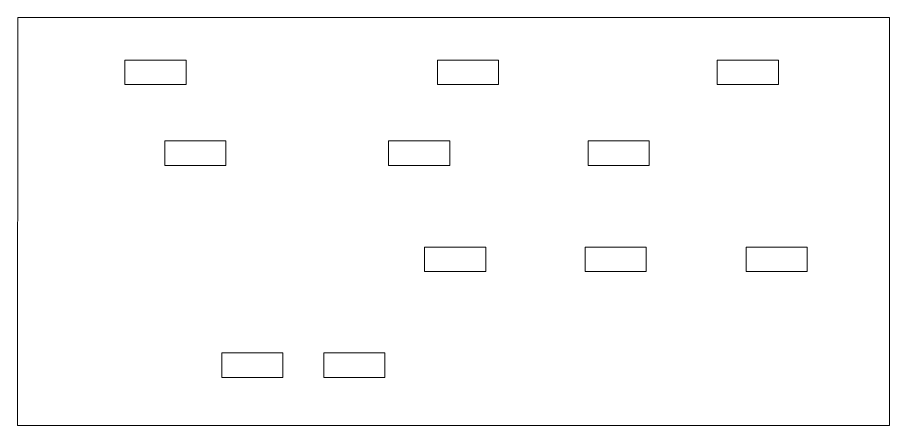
# Model space of a CAD drawing. Header units: centimetres. Extents: x -30.3 to 30.3, y -26.4 to 26.4.
# Drawn here: x -29.48 to -8.09, y -26.38 to -16.38 of the extents above; entities that cross this region are included whole.
import ezdxf

# ---------------------------------------------------------------- set-up
doc = ezdxf.new("R2010")
doc.units = ezdxf.units.CM
doc.header["$MEASUREMENT"] = 0
doc.layers.add('layer 1', color=7, linetype='Continuous')

msp = doc.modelspace()

# ---------------------------------------------------------------- linework, layer by layer
at = {"layer": 'layer 1', "color": 250, "lineweight": 9}
for points in [[(-29.47096, -16.37538), (-29.47096, -16.37538), (-8.08694, -16.37538), (-8.08694, -16.37538), (-8.08694, -16.37538), (-8.08694, -16.37538), (-8.08694, -26.37538), (-8.08694, -26.37538), (-8.08694, -26.37538), (-8.08694, -26.37538), (-29.47677, -26.37538), (-29.47677, -26.37538), (-29.47677, -26.37538), (-29.47677, -26.37538), (-29.47096, -16.37538), (-29.47096, -16.37538)], [(-26.83962, -17.41988), (-26.83962, -17.41988), (-25.33962, -17.41988), (-25.33962, -17.41988), (-25.33962, -17.41988), (-25.33962, -17.41988), (-25.33962, -18.01988), (-25.33962, -18.01988), (-25.33962, -18.01988), (-25.33962, -18.01988), (-26.83962, -18.01988), (-26.83962, -18.01988), (-26.83962, -18.01988), (-26.83962, -18.01988), (-26.83962, -17.41988), (-26.83962, -17.41988)], [(-19.17465, -17.41988), (-19.17465, -17.41988), (-17.67465, -17.41988), (-17.67465, -17.41988), (-17.67465, -17.41988), (-17.67465, -17.41988), (-17.67465, -18.01988), (-17.67465, -18.01988), (-17.67465, -18.01988), (-17.67465, -18.01988), (-19.17465, -18.01988), (-19.17465, -18.01988), (-19.17465, -18.01988), (-19.17465, -18.01988), (-19.17465, -17.41988), (-19.17465, -17.41988)], [(-12.31135, -17.41988), (-12.31135, -17.41988), (-10.81135, -17.41988), (-10.81135, -17.41988), (-10.81135, -17.41988), (-10.81135, -17.41988), (-10.81135, -18.01988), (-10.81135, -18.01988), (-10.81135, -18.01988), (-10.81135, -18.01988), (-12.31135, -18.01988), (-12.31135, -18.01988), (-12.31135, -18.01988), (-12.31135, -18.01988), (-12.31135, -17.41988), (-12.31135, -17.41988)], [(-25.86487, -19.40255), (-25.86487, -19.40255), (-24.36487, -19.40255), (-24.36487, -19.40255), (-24.36487, -19.40255), (-24.36487, -19.40255), (-24.36487, -20.00255), (-24.36487, -20.00255), (-24.36487, -20.00255), (-24.36487, -20.00255), (-25.86487, -20.00255), (-25.86487, -20.00255), (-25.86487, -20.00255), (-25.86487, -20.00255), (-25.86487, -19.40255), (-25.86487, -19.40255)], [(-20.37355, -19.40255), (-20.37355, -19.40255), (-18.87355, -19.40255), (-18.87355, -19.40255), (-18.87355, -19.40255), (-18.87355, -19.40255), (-18.87355, -20.00255), (-18.87355, -20.00255), (-18.87355, -20.00255), (-18.87355, -20.00255), (-20.37355, -20.00255), (-20.37355, -20.00255), (-20.37355, -20.00255), (-20.37355, -20.00255), (-20.37355, -19.40255), (-20.37355, -19.40255)], [(-15.48119, -19.40255), (-15.48119, -19.40255), (-13.98119, -19.40255), (-13.98119, -19.40255), (-13.98119, -19.40255), (-13.98119, -19.40255), (-13.98119, -20.00255), (-13.98119, -20.00255), (-13.98119, -20.00255), (-13.98119, -20.00255), (-15.48119, -20.00255), (-15.48119, -20.00255), (-15.48119, -20.00255), (-15.48119, -20.00255), (-15.48119, -19.40255), (-15.48119, -19.40255)], [(-19.49176, -22.00255), (-19.49176, -22.00255), (-17.99176, -22.00255), (-17.99176, -22.00255), (-17.99176, -22.00255), (-17.99176, -22.00255), (-17.99176, -22.60255), (-17.99176, -22.60255), (-17.99176, -22.60255), (-17.99176, -22.60255), (-19.49176, -22.60255), (-19.49176, -22.60255), (-19.49176, -22.60255), (-19.49176, -22.60255), (-19.49176, -22.00255), (-19.49176, -22.00255)], [(-15.55476, -22.00255), (-15.55476, -22.00255), (-14.05476, -22.00255), (-14.05476, -22.00255), (-14.05476, -22.00255), (-14.05476, -22.00255), (-14.05476, -22.60255), (-14.05476, -22.60255), (-14.05476, -22.60255), (-14.05476, -22.60255), (-15.55476, -22.60255), (-15.55476, -22.60255), (-15.55476, -22.60255), (-15.55476, -22.60255), (-15.55476, -22.00255), (-15.55476, -22.00255)], [(-11.60576, -22.00255), (-11.60576, -22.00255), (-10.10576, -22.00255), (-10.10576, -22.00255), (-10.10576, -22.00255), (-10.10576, -22.00255), (-10.10576, -22.60255), (-10.10576, -22.60255), (-10.10576, -22.60255), (-10.10576, -22.60255), (-11.60576, -22.60255), (-11.60576, -22.60255), (-11.60576, -22.60255), (-11.60576, -22.60255), (-11.60576, -22.00255), (-11.60576, -22.00255)], [(-24.46687, -24.59567), (-24.46687, -24.59567), (-22.96687, -24.59567), (-22.96687, -24.59567), (-22.96687, -24.59567), (-22.96687, -24.59567), (-22.96687, -25.19567), (-22.96687, -25.19567), (-22.96687, -25.19567), (-22.96687, -25.19567), (-24.46687, -25.19567), (-24.46687, -25.19567), (-24.46687, -25.19567), (-24.46687, -25.19567), (-24.46687, -24.59567), (-24.46687, -24.59567)], [(-21.96274, -24.59567), (-21.96274, -24.59567), (-20.46274, -24.59567), (-20.46274, -24.59567), (-20.46274, -24.59567), (-20.46274, -24.59567), (-20.46274, -25.19567), (-20.46274, -25.19567), (-20.46274, -25.19567), (-20.46274, -25.19567), (-21.96274, -25.19567), (-21.96274, -25.19567), (-21.96274, -25.19567), (-21.96274, -25.19567), (-21.96274, -24.59567), (-21.96274, -24.59567)]]:
    msp.add_open_spline(points, degree=3, knots=[0, 0, 0, 0, 0.2, 0.2, 0.2, 0.2, 0.4, 0.4, 0.4, 0.4, 0.6, 0.6, 0.6, 0.6, 1, 1, 1, 1], dxfattribs=at)

doc.saveas('drawing.dxf')
